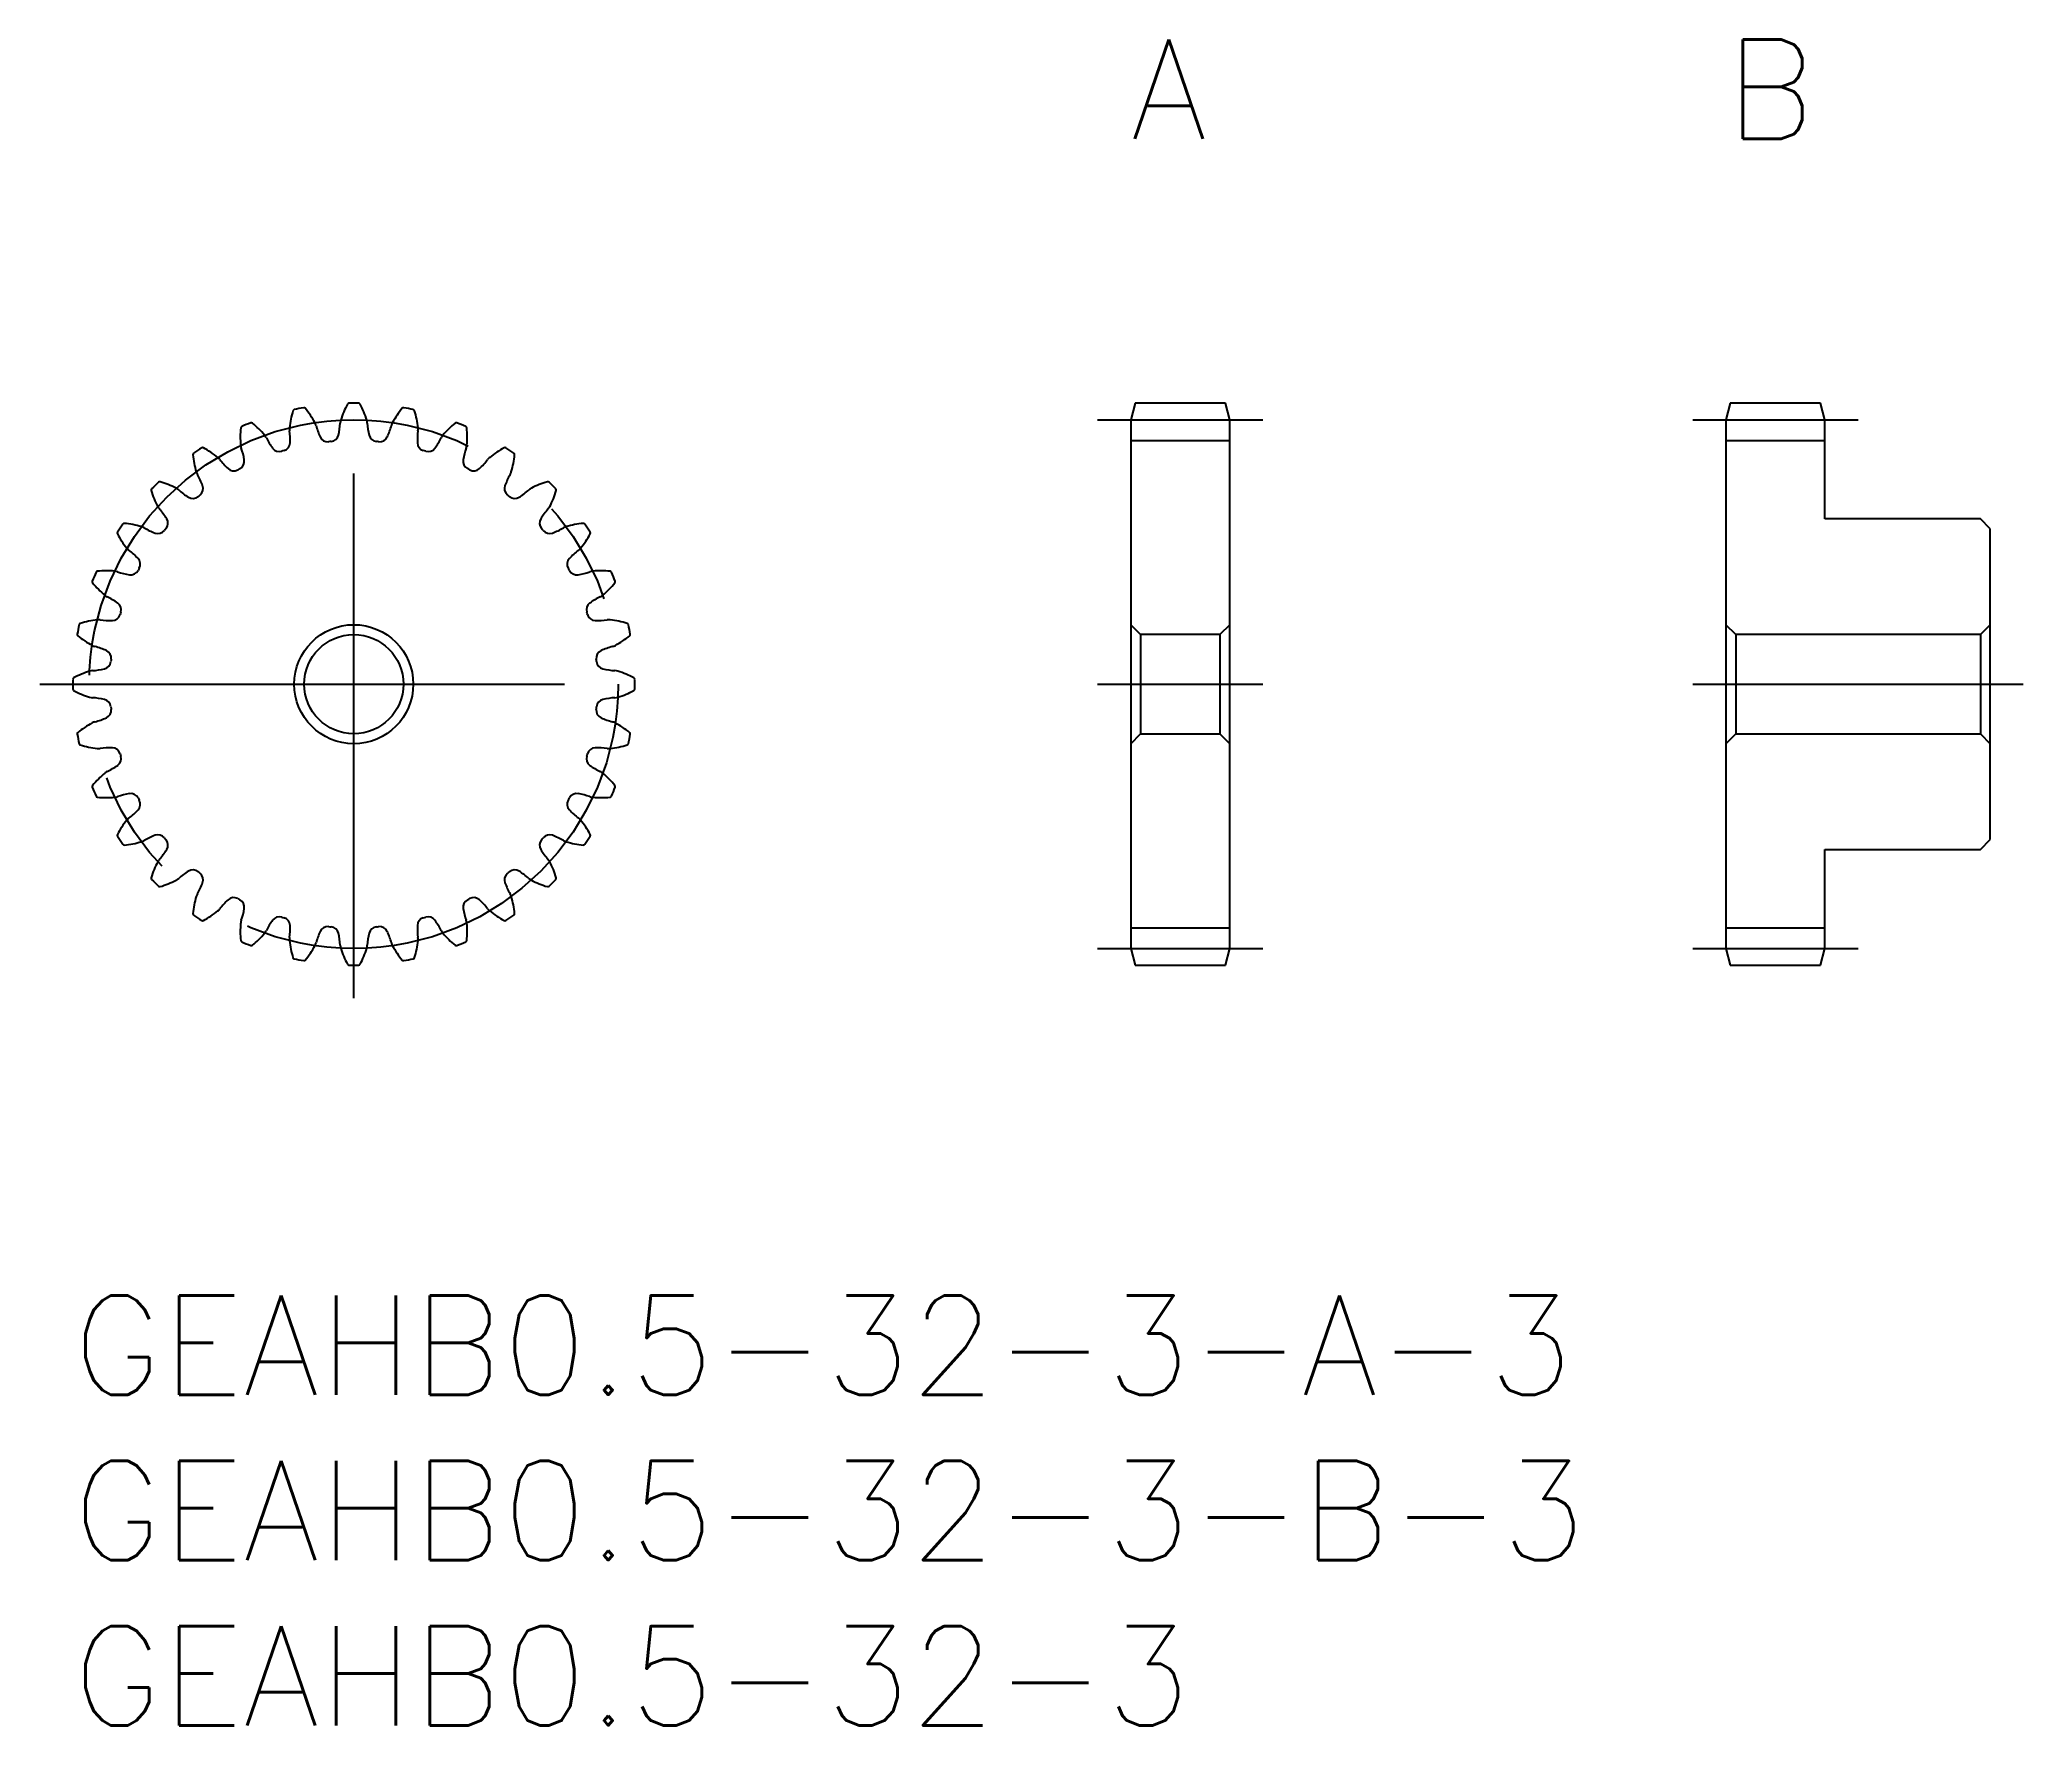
# Model space of a CAD drawing. Extents: x -1 to 59, y -13 to 38.
import ezdxf

# ---------------------------------------------------------------- set-up
doc = ezdxf.new("R2010")
doc.units = 0
doc.header["$LTSCALE"] = 0.5
doc.linetypes.add('CENTER', pattern=[50.8, 31.75, -6.35, 6.35, -6.35])
for name, color, linetype in [('MSM_CENTER', 1, 'CENTER'), ('MSM_CONTINUOUS', 7, 'CONTINUOUS'), ('MSM_PART_NUMBER', 7, 'CONTINUOUS')]:
    doc.layers.add(name, color=color, linetype=linetype)
doc.styles.get("Standard").update_dxf_attribs({"font": 'txt.shx', "height": 1, "bigfont": 'bigfont.shx'})

# ---------------------------------------------------------------- blocks, each defined once
blk = doc.blocks.new('*U3')
at = {"layer": 'MSM_PART_NUMBER'}
blk.add_text('GEAHB0.5-32-3-B-3', height=3, dxfattribs=at).set_placement((0, -8))
blk = doc.blocks.new('*U4')
at = {"layer": 'MSM_PART_NUMBER'}
blk.add_text('GEAHB0.5-32-3-A-3', height=3, dxfattribs=at).set_placement((0, -3))
blk = doc.blocks.new('*U5')
at = {"layer": 'MSM_PART_NUMBER'}
blk.add_text('A', height=3, dxfattribs=at).set_placement((32, 35))
blk = doc.blocks.new('*U6')
at = {"layer": 'MSM_PART_NUMBER'}
blk.add_text('B', height=3, dxfattribs=at).set_placement((50, 35))
blk = doc.blocks.new('*U7')
at = {"layer": 'MSM_PART_NUMBER'}
blk.add_text('GEAHB0.5-32-3', height=3, dxfattribs=at).set_placement((0, -13))

msp = doc.modelspace()

# ---------------------------------------------------------------- linework, layer by layer
at = {"layer": 'MSM_CENTER'}
for p, q in [((8.5, 9), (8.5, 28)), ((31, 26.5), (36, 26.5)), ((49, 26.5), (54, 26.5)), ((-1, 18.5), (18, 18.5)), ((31, 18.5), (36, 18.5)), ((49, 18.5), (59, 18.5)), ((31, 10.5), (36, 10.5)), ((49, 10.5), (54, 10.5))]:
    msp.add_line(p, q, dxfattribs=at)
msp.add_circle((8.5, 18.5), 8, dxfattribs=at)
at = {"layer": 'MSM_CONTINUOUS'}
for p, q in [((32.134, 27), (32, 26.5)), ((34.866, 27), (32.134, 27)), ((52.866, 27), (50.134, 27)), ((53, 26.5), (52.866, 27)), ((32, 26.5), (32, 10.5)), ((35, 26.5), (34.866, 27)), ((35, 10.5), (35, 26.5)), ((50.134, 27), (50, 26.5)), ((50, 26.5), (50, 10.5)), ((53, 23.5), (53, 26.5)), ((32, 25.875), (35, 25.875)), ((50, 25.875), (53, 25.875)), ((57.7, 23.5), (53, 23.5)), ((58, 23.2), (57.7, 23.5)), ((58, 13.8), (58, 23.2)), ((32.3, 20), (32, 20.3)), ((32.3, 20), (32.3, 17)), ((34.7, 20), (32.3, 20)), ((35, 20.3), (34.7, 20)), ((34.7, 20), (34.7, 17)), ((50.3, 20), (50, 20.3)), ((50.3, 20), (50.3, 17)), ((57.7, 20), (50.3, 20)), ((58, 20.3), (57.7, 20)), ((57.7, 20), (57.7, 17)), ((32, 16.7), (32.3, 17)), ((32.3, 17), (34.7, 17)), ((34.7, 17), (35, 16.7)), ((50, 16.7), (50.3, 17)), ((50.3, 17), (57.7, 17)), ((57.7, 17), (58, 16.7)), ((57.7, 13.5), (58, 13.8)), ((53, 10.5), (53, 13.5)), ((53, 13.5), (57.7, 13.5)), ((32, 11.125), (35, 11.125)), ((50, 11.125), (53, 11.125)), ((32, 10.5), (32.134, 10)), ((34.866, 10), (35, 10.5)), ((50, 10.5), (50.134, 10)), ((52.866, 10), (53, 10.5)), ((32.134, 10), (34.866, 10)), ((50.134, 10), (52.866, 10))]:
    msp.add_line(p, q, dxfattribs=at)
for radius in [1.8, 1.5]:
    msp.add_circle((8.5, 18.5), radius, dxfattribs=at)
for centre, radius, start, end in [((8.5, 18.5), 8.5, 89.0119, 90.9881), ((8.5, 18.5), 8.5, 111.5119, 113.4881), ((5.401, 26.361), 0.05, 50.94554, 111.5119), ((3.753, 24.329), 2.667, 39.6875, 50.94553), ((9.209, 25.984), 2.667, 162.80447, 174.0625), ((6.709, 26.758), 0.05, 102.2381, 162.80447), ((8.5, 18.5), 8.5, 100.2619, 102.2381), ((6.995, 26.815), 0.05, 39.69554, 100.2619), ((4.981, 25.144), 2.667, 28.4375, 39.69553), ((6.965, 26.218), 0.411, 15.41942, 28.43771), ((8.5, 26.369), 0.411, 162.81228, 175.83058), ((10.655, 25.702), 2.667, 151.55447, 162.8125), ((8.354, 26.949), 0.05, 90.9881, 151.55447), ((8.646, 26.949), 0.05, 28.44551, 89.01171), ((6.345, 25.702), 2.667, 17.1875, 28.44553), ((8.5, 26.369), 0.411, 4.16942, 17.18771), ((10.035, 26.218), 0.411, 151.56228, 164.58058), ((12.019, 25.144), 2.667, 140.30447, 151.5625), ((10.005, 26.815), 0.05, 79.7381, 140.30447), ((8.5, 18.5), 8.5, 77.7619, 79.7381), ((10.291, 26.758), 0.05, 17.19551, 77.76171), ((7.791, 25.984), 2.667, 5.9375, 17.19553), ((13.247, 24.329), 2.667, 129.05447, 140.3125), ((11.599, 26.361), 0.05, 68.48811, 129.05447), ((8.5, 18.5), 8.5, 66.5119, 68.4881), ((7.735, 25.979), 2.667, 174.05447, 185.3125), ((5.132, 26.25), 0.05, 113.4881, 174.05447), ((5.489, 25.77), 0.411, 26.66942, 39.68771), ((8.056, 27.059), 2.462, 206.66922, 215.18547), ((6.325, 25.808), 0.25, 286.57224, 358.56454), ((6.965, 26.218), 0.411, 174.06228, 187.08058), ((4.114, 25.864), 2.462, 358.56453, 7.08078), ((9.734, 26.981), 2.462, 195.41922, 203.93547), ((7.713, 26.084), 0.25, 203.93546, 275.92775), ((8.5, 18.5), 7.375, 95.32224, 95.92776), ((7.793, 26.092), 0.25, 275.32224, 347.31455), ((5.635, 26.578), 2.462, 347.31453, 355.83078), ((11.365, 26.578), 2.462, 184.16922, 192.68547), ((9.207, 26.092), 0.25, 192.68546, 264.67776), ((8.5, 18.5), 7.375, 84.07224, 84.67776), ((9.287, 26.084), 0.25, 264.07224, 336.06455), ((7.266, 26.981), 2.462, 336.06453, 344.58078), ((12.886, 25.864), 2.462, 172.91922, 181.43547), ((10.675, 25.808), 0.25, 181.43546, 253.42776), ((10.035, 26.218), 0.411, 352.91942, 5.93771), ((8.944, 27.059), 2.462, 324.81453, 333.33078), ((11.511, 25.77), 0.411, 140.31228, 153.33058), ((11.868, 26.25), 0.05, 5.94551, 66.51171), ((9.265, 25.979), 2.667, 354.6875, 5.94553), ((3.685, 25.444), 0.05, 124.7381, 185.30447), ((6.29, 25.686), 2.667, 185.30447, 196.5625), ((8.5, 18.5), 8.5, 122.7619, 124.7381), ((3.927, 25.606), 0.05, 62.19553, 122.7619), ((2.707, 23.291), 2.667, 50.9375, 62.19553), ((4.128, 25.043), 0.411, 37.91942, 50.93771), ((6.394, 26.808), 2.462, 217.91922, 226.43547), ((4.941, 25.244), 0.25, 297.82224, 9.81454), ((5.489, 25.77), 0.411, 185.31228, 198.33058), ((2.762, 24.867), 2.462, 9.81453, 18.33078), ((6.248, 25.785), 0.25, 215.18546, 287.17775), ((8.5, 18.5), 7.375, 106.57224, 107.17776), ((8.5, 18.5), 7.375, 72.82224, 73.42776), ((10.752, 25.785), 0.25, 252.82224, 324.81455), ((12.059, 25.244), 0.25, 170.18546, 242.17776), ((14.238, 24.867), 2.462, 161.66922, 170.18547), ((11.511, 25.77), 0.411, 341.66942, 354.68771), ((10.606, 26.808), 2.462, 313.56453, 322.08078), ((12.872, 25.043), 0.411, 129.06228, 142.08058), ((14.293, 23.291), 2.667, 117.80447, 129.0625), ((13.073, 25.606), 0.05, 57.2381, 117.80447), ((8.5, 18.5), 8.5, 55.2619, 57.2381), ((10.71, 25.686), 2.667, 343.4375, 354.69553), ((13.315, 25.444), 0.05, 354.69551, 55.26171), ((8.5, 18.5), 8.5, 134.0119, 135.9881), ((2.629, 24.577), 0.05, 73.44554, 134.0119), ((1.883, 22.069), 2.667, 62.1875, 73.44553), ((4.128, 25.043), 0.411, 196.56228, 209.58058), ((1.63, 23.625), 2.462, 21.06453, 29.58078), ((4.87, 25.206), 0.25, 226.43546, 298.42775), ((8.5, 18.5), 7.375, 117.82224, 118.42776), ((8.5, 18.5), 7.375, 61.57224, 62.17776), ((12.13, 25.206), 0.25, 241.57224, 313.56455), ((15.37, 23.625), 2.462, 150.41922, 158.93547), ((12.872, 25.043), 0.411, 330.41942, 343.43771), ((15.117, 22.069), 2.667, 106.55447, 117.8125), ((14.371, 24.577), 0.05, 45.9881, 106.55447), ((8.5, 18.5), 8.5, 44.0119, 45.9881), ((2.423, 24.371), 0.05, 135.9881, 196.55447), ((4.931, 25.117), 2.667, 196.55447, 207.8125), ((2.936, 24.064), 0.411, 49.16942, 62.18771), ((4.814, 26.238), 2.462, 229.16922, 237.68547), ((3.632, 24.369), 0.25, 237.68546, 309.67775), ((8.5, 18.5), 7.375, 129.07224, 129.67776), ((3.694, 24.42), 0.25, 309.07224, 21.06454), ((13.306, 24.42), 0.25, 158.93546, 230.92776), ((8.5, 18.5), 7.375, 50.32224, 50.92776), ((13.368, 24.369), 0.25, 230.32224, 302.31454), ((12.186, 26.238), 2.462, 302.31453, 310.83078), ((14.064, 24.064), 0.411, 117.81228, 130.83058), ((12.069, 25.117), 2.667, 332.1875, 343.44553), ((14.577, 24.371), 0.05, 343.44551, 44.01171), ((2.936, 24.064), 0.411, 207.81228, 220.83058), ((0.762, 22.186), 2.462, 32.31453, 40.83078), ((2.631, 23.368), 0.25, 320.32224, 32.31454), ((14.369, 23.368), 0.25, 147.68546, 219.67776), ((16.238, 22.186), 2.462, 139.16922, 147.68547), ((14.064, 24.064), 0.411, 319.16942, 332.18771), ((1.394, 23.073), 0.05, 147.2381, 207.80447), ((3.709, 24.293), 2.667, 207.80447, 219.0625), ((8.5, 18.5), 8.5, 145.2619, 147.2381), ((1.556, 23.315), 0.05, 84.69554, 145.2619), ((1.314, 20.71), 2.667, 73.4375, 84.69553), ((1.957, 22.872), 0.411, 60.41942, 73.43771), ((3.375, 25.37), 2.462, 240.41922, 248.93547), ((2.58, 23.306), 0.25, 248.93546, 320.92776), ((8.5, 18.5), 7.375, 140.32224, 140.92776), ((8.5, 18.5), 7.375, 39.07224, 39.67776), ((14.42, 23.306), 0.25, 219.07224, 291.06454), ((13.625, 25.37), 2.462, 291.06453, 299.58078), ((15.043, 22.872), 0.411, 106.56228, 119.58058), ((15.686, 20.71), 2.667, 95.30447, 106.5625), ((13.291, 24.293), 2.667, 320.9375, 332.19553), ((15.444, 23.315), 0.05, 34.7381, 95.30447), ((8.5, 18.5), 8.5, 32.7619, 34.7381), ((15.606, 23.073), 0.05, 332.19551, 32.76171), ((1.957, 22.872), 0.411, 219.06228, 232.08058), ((0.192, 20.606), 2.462, 43.56453, 52.08078), ((1.794, 22.13), 0.25, 331.57224, 43.56454), ((15.206, 22.13), 0.25, 136.43546, 208.42776), ((16.808, 20.606), 2.462, 127.91922, 136.43547), ((15.043, 22.872), 0.411, 307.91942, 320.93771), ((0.639, 21.599), 0.05, 158.4881, 219.05447), ((8.5, 18.5), 8.5, 156.5119, 158.4881), ((0.75, 21.868), 0.05, 95.94554, 156.5119), ((1.021, 19.265), 2.667, 84.6875, 95.94553), ((1.23, 21.511), 0.411, 71.66942, 84.68771), ((2.133, 24.238), 2.462, 251.66922, 260.18547), ((1.756, 22.059), 0.25, 260.18546, 332.17776), ((8.5, 18.5), 7.375, 151.57224, 152.17776), ((8.5, 18.5), 7.375, 27.82224, 28.42776), ((15.244, 22.059), 0.25, 207.82224, 279.81454), ((14.867, 24.238), 2.462, 279.81453, 288.33078), ((15.77, 21.511), 0.411, 95.31228, 108.33058), ((15.979, 19.265), 2.667, 84.05447, 95.3125), ((16.25, 21.868), 0.05, 23.4881, 84.05447), ((8.5, 18.5), 8.5, 21.5119, 23.4881), ((16.361, 21.599), 0.05, 320.94551, 21.5119), ((2.671, 23.247), 2.667, 219.05447, 230.3125), ((1.23, 21.511), 0.411, 230.31228, 243.33058), ((-0.059, 18.944), 2.462, 54.81453, 63.33078), ((17.059, 18.944), 2.462, 116.66922, 125.18547), ((15.77, 21.511), 0.411, 296.66942, 309.68771), ((14.329, 23.247), 2.667, 309.6875, 320.94553), ((1.016, 17.791), 2.667, 95.9375, 107.19553), ((0.782, 20.035), 0.411, 82.91942, 95.93771), ((1.136, 22.886), 2.462, 262.91922, 271.43547), ((1.192, 20.675), 0.25, 271.43546, 343.42776), ((1.215, 20.752), 0.25, 342.82224, 54.81454), ((8.5, 18.5), 7.375, 162.82224, 163.42776), ((15.785, 20.752), 0.25, 125.18546, 197.17776), ((8.5, 18.5), 7.375, 16.57224, 17.17776), ((15.808, 20.675), 0.25, 196.57224, 268.56454), ((15.864, 22.886), 2.462, 268.56453, 277.08078), ((16.218, 20.035), 0.411, 84.06228, 97.08058), ((15.984, 17.791), 2.667, 72.80447, 84.0625), ((0.185, 20.005), 0.05, 169.7381, 230.30447), ((8.5, 18.5), 8.5, 167.7619, 169.7381), ((1.856, 22.019), 2.667, 230.30447, 241.5625), ((0.242, 20.291), 0.05, 107.19554, 167.7619), ((15.144, 22.019), 2.667, 298.4375, 309.69553), ((16.758, 20.291), 0.05, 12.2381, 72.80447), ((8.5, 18.5), 8.5, 10.2619, 12.2381), ((16.815, 20.005), 0.05, 309.69551, 10.26171), ((0.782, 20.035), 0.411, 241.56228, 254.58058), ((0.019, 17.266), 2.462, 66.06453, 74.58078), ((0.916, 19.287), 0.25, 354.07224, 66.06454), ((8.5, 18.5), 7.375, 174.07224, 174.67776), ((16.084, 19.287), 0.25, 113.93546, 185.92776), ((8.5, 18.5), 7.375, 5.32224, 5.92776), ((16.981, 17.266), 2.462, 105.41922, 113.93547), ((16.218, 20.035), 0.411, 285.41942, 298.43772), ((8.5, 18.5), 8.5, 179.0119, 180.9881), ((0.051, 18.646), 0.05, 118.44554, 179.0119), ((1.298, 16.345), 2.667, 107.1875, 118.44553), ((0.631, 18.5), 0.411, 94.16942, 107.18771), ((0.422, 21.365), 2.462, 274.16922, 282.68547), ((0.908, 19.207), 0.25, 282.68546, 354.67776), ((16.092, 19.207), 0.25, 185.32224, 257.31454), ((16.578, 21.365), 2.462, 257.31453, 265.83078), ((16.369, 18.5), 0.411, 72.81228, 85.83058), ((15.702, 16.345), 2.667, 61.55447, 72.8125), ((16.949, 18.646), 0.05, 0.9881, 61.55447), ((8.5, 18.5), 8.5, 359.0119, 0.9881), ((0.051, 18.354), 0.05, 180.9881, 241.55447), ((1.298, 20.655), 2.667, 241.55447, 252.8125), ((0.631, 18.5), 0.411, 252.81228, 265.83058), ((0.422, 15.635), 2.462, 77.31453, 85.83078), ((0.908, 17.793), 0.25, 5.32224, 77.31454), ((16.092, 17.793), 0.25, 102.68546, 174.67776), ((16.578, 15.635), 2.462, 94.16922, 102.68547), ((16.369, 18.5), 0.411, 274.16942, 287.18771), ((15.702, 20.655), 2.667, 287.1875, 298.44553), ((16.949, 18.354), 0.05, 298.44551, 359.0119), ((0.019, 19.734), 2.462, 285.41922, 293.93547), ((0.916, 17.713), 0.25, 293.93546, 5.92775), ((8.5, 18.5), 7.375, 185.32224, 185.92776), ((16.084, 17.713), 0.25, 174.07224, 246.06454), ((8.5, 18.5), 7.375, 354.07224, 354.67776), ((16.981, 19.734), 2.462, 246.06453, 254.58078), ((0.185, 16.995), 0.05, 129.69554, 190.2619), ((8.5, 18.5), 8.5, 190.2619, 192.2381), ((1.856, 14.981), 2.667, 118.4375, 129.69553), ((0.782, 16.965), 0.411, 105.41942, 118.43771), ((16.218, 16.965), 0.411, 61.56228, 74.58058), ((15.144, 14.981), 2.667, 50.30447, 61.5625), ((8.5, 18.5), 8.5, 347.7619, 349.7381), ((16.815, 16.995), 0.05, 349.7381, 50.30447), ((0.242, 16.709), 0.05, 192.2381, 252.80447), ((1.016, 19.209), 2.667, 252.80447, 264.0625), ((0.782, 16.965), 0.411, 264.06228, 277.08058), ((1.136, 14.114), 2.462, 88.56453, 97.08078), ((1.192, 16.325), 0.25, 16.57224, 88.56454), ((1.215, 16.248), 0.25, 305.18546, 17.17775), ((8.5, 18.5), 7.375, 196.57224, 197.17776), ((15.785, 16.248), 0.25, 162.82224, 234.81454), ((8.5, 18.5), 7.375, 342.82224, 343.42776), ((15.808, 16.325), 0.25, 91.43546, 163.42776), ((15.864, 14.114), 2.462, 82.91922, 91.43547), ((16.218, 16.965), 0.411, 262.91942, 275.93771), ((15.984, 19.209), 2.667, 275.9375, 287.19553), ((16.758, 16.709), 0.05, 287.19551, 347.7619), ((2.671, 13.753), 2.667, 129.6875, 140.94553), ((1.23, 15.489), 0.411, 116.66942, 129.68771), ((-0.059, 18.056), 2.462, 296.66922, 305.18547), ((17.059, 18.056), 2.462, 234.81453, 243.33078), ((15.77, 15.489), 0.411, 50.31228, 63.33058), ((14.329, 13.753), 2.667, 39.05447, 50.3125), ((0.639, 15.401), 0.05, 140.94554, 201.5119), ((8.5, 18.5), 8.5, 201.5119, 203.4881), ((0.75, 15.132), 0.05, 203.4881, 264.05447), ((1.021, 17.735), 2.667, 264.05447, 275.3125), ((1.23, 15.489), 0.411, 275.31228, 288.33058), ((2.133, 12.762), 2.462, 99.81453, 108.33078), ((1.756, 14.941), 0.25, 27.82224, 99.81454), ((8.5, 18.5), 7.375, 207.82224, 208.42776), ((8.5, 18.5), 7.375, 331.57224, 332.17776), ((15.244, 14.941), 0.25, 80.18546, 152.17776), ((14.867, 12.762), 2.462, 71.66922, 80.18547), ((15.77, 15.489), 0.411, 251.66942, 264.68771), ((15.979, 17.735), 2.667, 264.6875, 275.94553), ((16.25, 15.132), 0.05, 275.94551, 336.5119), ((8.5, 18.5), 8.5, 336.5119, 338.4881), ((16.361, 15.401), 0.05, 338.4881, 39.05447), ((1.957, 14.128), 0.411, 127.91942, 140.93771), ((0.192, 16.394), 2.462, 307.91922, 316.43547), ((1.794, 14.87), 0.25, 316.43546, 28.42775), ((15.206, 14.87), 0.25, 151.57224, 223.56454), ((16.808, 16.394), 2.462, 223.56453, 232.08078), ((15.043, 14.128), 0.411, 39.06228, 52.08058), ((1.394, 13.927), 0.05, 152.19554, 212.7619), ((3.709, 12.707), 2.667, 140.9375, 152.19553), ((8.5, 18.5), 8.5, 212.7619, 214.7381), ((3.375, 11.63), 2.462, 111.06453, 119.58078), ((2.58, 13.694), 0.25, 39.07224, 111.06454), ((8.5, 18.5), 7.375, 219.07224, 219.67776), ((8.5, 18.5), 7.375, 320.32224, 320.92776), ((14.42, 13.694), 0.25, 68.93546, 140.92776), ((13.625, 11.63), 2.462, 60.41922, 68.93547), ((13.291, 12.707), 2.667, 27.80447, 39.0625), ((8.5, 18.5), 8.5, 325.2619, 327.2381), ((15.606, 13.927), 0.05, 327.2381, 27.80447), ((1.556, 13.685), 0.05, 214.7381, 275.30447), ((1.314, 16.29), 2.667, 275.30447, 286.5625), ((1.957, 14.128), 0.411, 286.56228, 299.58058), ((2.936, 12.936), 0.411, 139.16942, 152.18771), ((0.762, 14.814), 2.462, 319.16922, 327.68547), ((2.631, 13.632), 0.25, 327.68546, 39.67775), ((14.369, 13.632), 0.25, 140.32224, 212.31454), ((16.238, 14.814), 2.462, 212.31453, 220.83078), ((14.064, 12.936), 0.411, 27.81228, 40.83058), ((15.043, 14.128), 0.411, 240.41942, 253.43771), ((15.686, 16.29), 2.667, 253.4375, 264.69553), ((15.444, 13.685), 0.05, 264.69551, 325.2619), ((2.423, 12.629), 0.05, 163.44554, 224.0119), ((4.931, 11.883), 2.667, 152.1875, 163.44553), ((2.936, 12.936), 0.411, 297.81228, 310.83058), ((4.814, 10.762), 2.462, 122.31453, 130.83078), ((3.632, 12.631), 0.25, 50.32224, 122.31454), ((8.5, 18.5), 7.375, 230.32224, 230.92776), ((3.694, 12.58), 0.25, 338.93546, 50.92775), ((13.306, 12.58), 0.25, 129.07224, 201.06454), ((8.5, 18.5), 7.375, 309.07224, 309.67776), ((13.368, 12.631), 0.25, 57.68546, 129.67776), ((12.186, 10.762), 2.462, 49.16922, 57.68547), ((14.064, 12.936), 0.411, 229.16942, 242.18771), ((12.069, 11.883), 2.667, 16.55447, 27.8125), ((14.577, 12.629), 0.05, 315.9881, 16.55447), ((8.5, 18.5), 8.5, 224.0119, 225.9881), ((2.629, 12.423), 0.05, 225.9881, 286.55447), ((1.883, 14.931), 2.667, 286.55447, 297.8125), ((6.29, 11.314), 2.667, 163.4375, 174.69553), ((4.128, 11.957), 0.411, 150.41942, 163.43771), ((1.63, 13.375), 2.462, 330.41922, 338.93547), ((4.87, 11.794), 0.25, 61.57224, 133.56454), ((8.5, 18.5), 7.375, 241.57224, 242.17776), ((8.5, 18.5), 7.375, 297.82224, 298.42776), ((12.13, 11.794), 0.25, 46.43546, 118.42776), ((15.37, 13.375), 2.462, 201.06453, 209.58078), ((12.872, 11.957), 0.411, 16.56228, 29.58058), ((10.71, 11.314), 2.667, 5.30447, 16.5625), ((15.117, 14.931), 2.667, 242.1875, 253.44553), ((14.371, 12.423), 0.05, 253.44551, 314.0119), ((8.5, 18.5), 8.5, 314.0119, 315.9881), ((3.685, 11.556), 0.05, 174.69554, 235.2619), ((8.5, 18.5), 8.5, 235.2619, 237.2381), ((2.707, 13.709), 2.667, 297.80447, 309.0625), ((4.128, 11.957), 0.411, 309.06228, 322.08058), ((6.394, 10.192), 2.462, 133.56453, 142.08078), ((4.941, 11.756), 0.25, 350.18546, 62.17775), ((2.762, 12.133), 2.462, 341.66922, 350.18547), ((6.248, 11.215), 0.25, 72.82224, 144.81454), ((8.5, 18.5), 7.375, 252.82224, 253.42776), ((6.325, 11.192), 0.25, 1.43546, 73.42776), ((10.675, 11.192), 0.25, 106.57224, 178.56454), ((8.5, 18.5), 7.375, 286.57224, 287.17776), ((10.752, 11.215), 0.25, 35.18546, 107.17776), ((12.059, 11.756), 0.25, 117.82224, 189.81454), ((14.238, 12.133), 2.462, 189.81453, 198.33078), ((10.606, 10.192), 2.462, 37.91922, 46.43547), ((12.872, 11.957), 0.411, 217.91942, 230.93771), ((14.293, 13.709), 2.667, 230.9375, 242.19553), ((8.5, 18.5), 8.5, 302.7619, 304.7381), ((13.315, 11.556), 0.05, 304.7381, 5.30447), ((3.927, 11.394), 0.05, 237.2381, 297.80447), ((7.735, 11.021), 2.667, 174.6875, 185.94553), ((5.489, 11.23), 0.411, 161.66942, 174.68771), ((3.753, 12.671), 2.667, 309.05447, 320.3125), ((5.489, 11.23), 0.411, 320.31228, 333.33058), ((8.056, 9.941), 2.462, 144.81453, 153.33078), ((6.965, 10.782), 0.411, 172.91942, 185.93771), ((4.114, 11.136), 2.462, 352.91922, 1.43547), ((9.734, 10.019), 2.462, 156.06453, 164.58078), ((7.713, 10.916), 0.25, 84.07224, 156.06454), ((8.5, 18.5), 7.375, 264.07224, 264.67776), ((7.793, 10.908), 0.25, 12.68546, 84.67776), ((5.635, 10.422), 2.462, 4.16922, 12.68547), ((11.365, 10.422), 2.462, 167.31453, 175.83078), ((9.207, 10.908), 0.25, 95.32224, 167.31454), ((8.5, 18.5), 7.375, 275.32224, 275.92776), ((9.287, 10.916), 0.25, 23.93546, 95.92776), ((7.266, 10.019), 2.462, 15.41922, 23.93547), ((12.886, 11.136), 2.462, 178.56453, 187.08078), ((10.035, 10.782), 0.411, 354.06228, 7.08058), ((8.944, 9.941), 2.462, 26.66922, 35.18547), ((11.511, 11.23), 0.411, 206.66942, 219.68771), ((13.247, 12.671), 2.667, 219.6875, 230.94553), ((11.511, 11.23), 0.411, 5.31228, 18.33058), ((9.265, 11.021), 2.667, 354.05447, 5.3125), ((13.073, 11.394), 0.05, 242.19551, 302.7619), ((5.132, 10.75), 0.05, 185.94554, 246.5119), ((8.5, 18.5), 8.5, 246.5119, 248.4881), ((5.401, 10.639), 0.05, 248.4881, 309.05447), ((9.209, 11.016), 2.667, 185.9375, 197.19553), ((6.709, 10.242), 0.05, 197.19554, 257.7619), ((4.981, 11.856), 2.667, 320.30447, 331.5625), ((6.965, 10.782), 0.411, 331.56228, 344.58058), ((8.5, 10.631), 0.411, 184.16942, 197.18771), ((10.655, 11.298), 2.667, 197.1875, 208.44553), ((6.345, 11.298), 2.667, 331.55447, 342.8125), ((8.5, 10.631), 0.411, 342.81228, 355.83058), ((10.035, 10.782), 0.411, 195.41942, 208.43771), ((12.019, 11.856), 2.667, 208.4375, 219.69553), ((10.291, 10.242), 0.05, 282.2381, 342.80447), ((7.791, 11.016), 2.667, 342.80447, 354.0625), ((11.599, 10.639), 0.05, 230.94551, 291.5119), ((8.5, 18.5), 8.5, 291.5119, 293.4881), ((11.868, 10.75), 0.05, 293.4881, 354.05447), ((8.5, 18.5), 8.5, 257.7619, 259.7381), ((6.995, 10.185), 0.05, 259.7381, 320.30447), ((8.354, 10.051), 0.05, 208.44552, 269.0119), ((8.5, 18.5), 8.5, 269.0119, 270.9881), ((8.646, 10.051), 0.05, 270.9881, 331.55447), ((10.005, 10.185), 0.05, 219.69551, 280.2619), ((8.5, 18.5), 8.5, 280.2619, 282.2381)]:
    msp.add_arc(centre, radius, start, end, dxfattribs=at)

# ---------------------------------------------------------------- block references
for name in ['*U5', '*U6', '*U4', '*U3', '*U7']:
    msp.add_blockref(name, (0, 0), dxfattribs=at)

doc.saveas('drawing.dxf')
